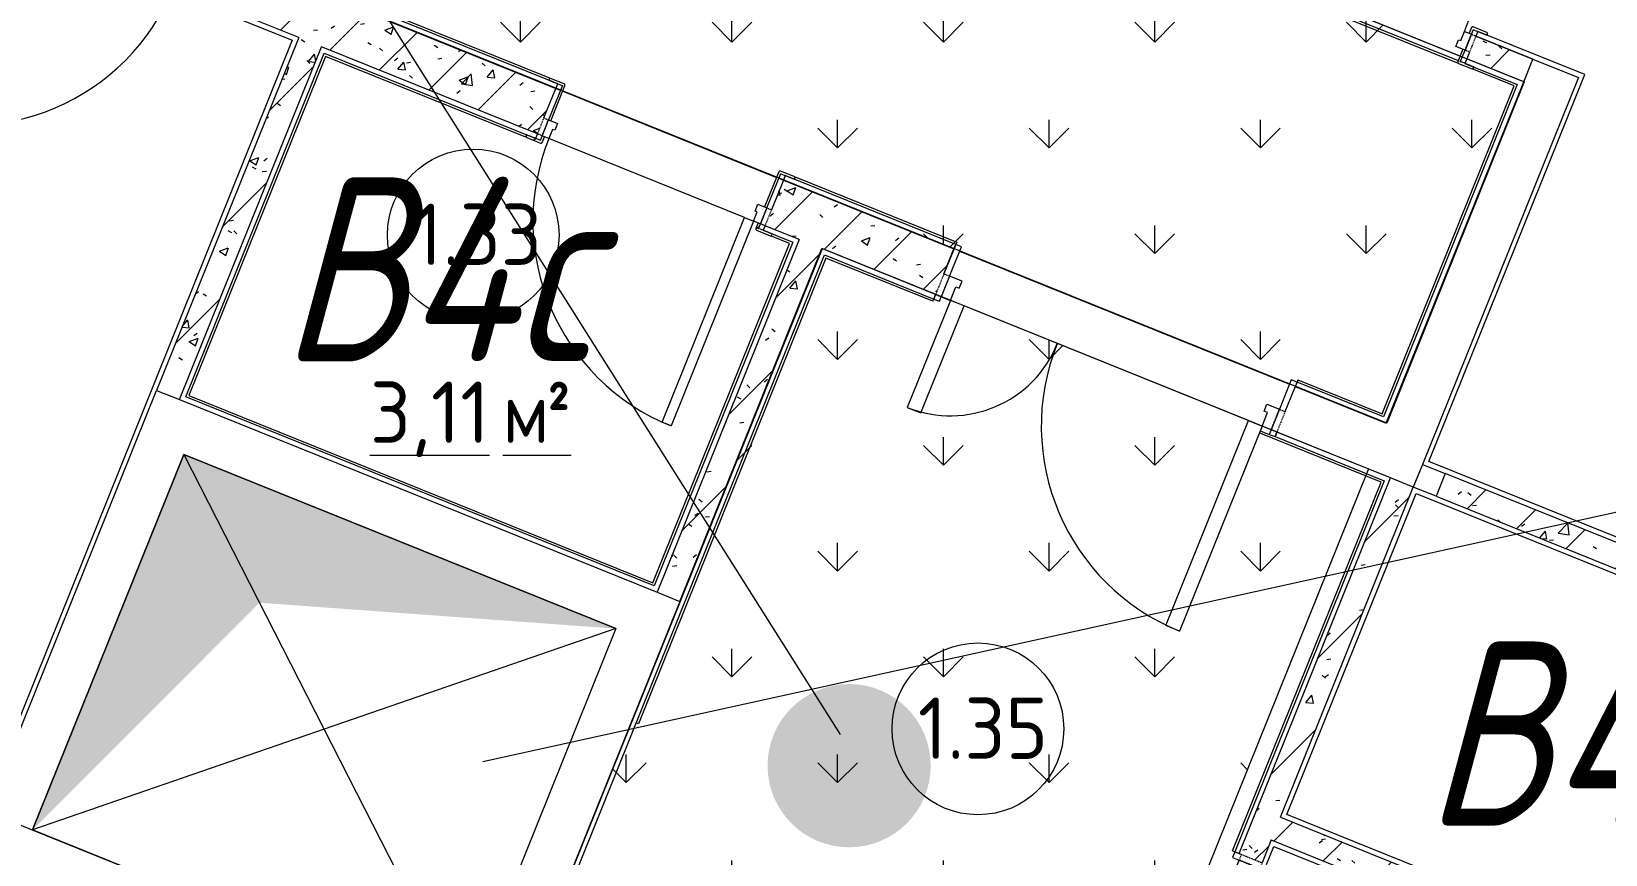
# Model space of a CAD drawing. Header units: millimetres. Extents: x -584918 to 2941280, y 3000189 to 4229862.
# Drawn here: x -417427 to -411009, y 3683450 to 3686804 of the extents above; entities that cross this region are included whole.
import ezdxf

# ---------------------------------------------------------------- set-up
doc = ezdxf.new("R2010")
doc.units = ezdxf.units.MM
doc.linetypes.add('ASVP_Невидимые', pattern=[5, 3, -2])
for name, color, linetype, lineweight in [('Аннотация', 7, 'Continuous', 0), ('Двери', 7, 'Continuous', 0), ('Линии', 7, 'Continuous', 0), ('Марки помещений', 7, 'Continuous', 0), ('Обобщенные модели', 7, 'Continuous', 0), ('Перекрытие', 7, 'Continuous', 0), ('Стены внутренние', 7, 'Continuous', 0), ('Стены несущие', 7, 'Continuous', 0), ('Стены отделка', 7, 'Continuous', 0), ('Узлы', 7, 'Continuous', 0), ('экспертиза ДУ', 1, 'Continuous', 0), ('экспертиза ДУ категории', 1, 'Continuous', 0), ('экспертиза условные обозначения', 1, 'Continuous', 0)]:
    doc.layers.add(name, color=color, linetype=linetype, lineweight=lineweight)
doc.styles.add('GOST Common_2', font='', dxfattribs={"height": 500})
doc.styles.add('GOST Common_3', font='', dxfattribs={"width": 0.9, "height": 500})
doc.styles.add('mytext', font='isocpeur.ttf', dxfattribs={"width": 0.8, "oblique": 14.999978})
doc.styles.get('GOST Common_2').set_extended_font_data('GOST Common')
doc.styles.get('GOST Common_3').set_extended_font_data('GOST Common')
pattern_1 = [(45, (-437515.92, 3663725.22), (-141.4214, 141.4214), [])]
pattern_2 = [(50, (-437515.92, 3663725.22), (364.368, -31.8783), [38.1, -419.1]), (355, (-437515.92, 3663725.2), (-70.486, 382.1133), [30.48, -335.28]), (100.451, (-437485.56, 3663722.56), (293.885, 350.2334), [32.38, -356.18]), (46.184, (-437515.92, 3663826.8), (542.1585, -84.086), [57.15, -628.65]), (96.636, (-437470.74, 3663819.8), (474.805, 494.8554), [48.57, -534.27]), (351.184, (-437515.9, 3663826.8), (474.81, 494.85), [45.72, -502.92]), (21, (-437465.12, 3663801.42), (303.2285, -204.5305), [38.1, -419.1]), (326, (-437465.12, 3663801.4), (123.604, 368.376), [30.48, -335.28]), (71.451, (-437439.86, 3663784.37), (426.834, 163.8427), [32.38, -356.18]), (37.5, (-437515.92, 3663725.22), (6.17665, 169.11015), [16.764, -314.452, 16.764, -323.596, -336.55]), (37.5, (-437515.92, 3663725.22), (6.17665, 169.11015), [-671.576, 16.764, -319.786]), (7.5, (-437515.92, 3663725.22), (133.6389, 200.3615), [16.764, -177.292, 16.764, -306.832, -128.27]), (7.5, (-437515.92, 3663725.22), (133.6389, 200.3615), [-517.652, 16.764, -111.506]), (327.5, (-437629.21, 3663725.22), (271.1818, -11.45836), [16.764, -110.236, 16.764, -379.476, -525.78]), (327.5, (-437629.21, 3663725.22), (271.1818, -11.45836), [-523.24, 16.764, -509.016]), (317.5, (-437680, 3663725.22), (296.2585, 50.8528), [16.764, -148.336, 16.764, -246.38, -373.38]), (317.5, (-437680, 3663725.22), (296.2585, 50.8528), [-428.244, 16.764, -356.616])]
pattern_3 = [(90, (-497764.9, 3475975.67), (-431.0523, 431.0523), [114.3, -747.8046]), (45, (-497764.9, 3475975.7), (-431.0523, 431.0523), [114.3, -495.3]), (135, (-497764.9, 3475975.7), (-431.0523, -431.0523), [114.3, -495.3])]

# ---------------------------------------------------------------- blocks, each defined once
blk = doc.blocks.new('ASVP_ДверьПротивопожарнаяСтальная_2 полотна - EI30 1370х2000h_полотна_ О Пр _1250 в свету_-7521761-АР Этаж 01')
at = {"layer": 'Двери', "lineweight": 18}
for p, q in [((-685, 950), (-625, 950)), ((-685, 50), (-685, 950)), ((-625, 950), (-625, 50)), ((685, 520), (625, 520)), ((625, 520), (625, 50)), ((685, 50), (685, 520)), ((-725, 50), (-685, 50)), ((-725, -40), (-725, 50)), ((-625, 50), (-685, 50)), ((-685, 50), (-685, -10)), ((625, 50), (685, 50)), ((725, 50), (685, 50)), ((685, 50), (685, -10)), ((725, -40), (725, 50)), ((-670, -40), (-725, -40)), ((-685, -10), (-670, -10)), ((-670, -10), (-670, -40)), ((685, -10), (670, -10)), ((670, -10), (670, -40)), ((670, -40), (725, -40))]:
    blk.add_line(p, q, dxfattribs=at)
at = {"layer": 'Двери', "linetype": 'ASVP_Невидимые', "lineweight": 18}
for p, q in [((-750, 50), (-725, 50)), ((-750, -40), (-750, 50)), ((-725, 50), (-725, -40)), ((750, 50), (725, 50)), ((725, 50), (725, -40)), ((750, -40), (750, 50)), ((-725, -40), (-750, -40)), ((725, -40), (750, -40))]:
    blk.add_line(p, q, dxfattribs=at)
at = {"layer": 'Двери'}
for centre, radius, start, end in [((-685, 50), 900, 360, 90), ((685, 50), 470, 90, 180)]:
    blk.add_arc(centre, radius, start, end, dxfattribs=at)
blk = doc.blocks.new('ASVP_ДверьДеревянная_1 полотно - Входная_внутр_ 900х2000h_полотно_ Г Пр _850 в свету_-7724403-АР Этаж 01')
at = {"layer": 'Двери', "lineweight": 18}
for p, q in [((-450, 1000), (-410, 1000)), ((-450, 100), (-450, 1000)), ((-410, 1000), (-410, 100)), ((-480, 100), (-450, 100)), ((-480, 30), (-480, 100)), ((-410, 100), (-450, 100)), ((-450, 100), (-450, 60)), ((450, 100), (480, 100)), ((450, 60), (450, 100)), ((480, 100), (480, 30)), ((-440, 30), (-480, 30)), ((-450, 60), (-440, 60)), ((-440, 60), (-440, 30)), ((440, 60), (450, 60)), ((440, 30), (440, 60)), ((480, 30), (440, 30))]:
    blk.add_line(p, q, dxfattribs=at)
at = {"layer": 'Двери', "linetype": 'ASVP_Невидимые', "lineweight": 18}
for p, q in [((-500, 100), (-480, 100)), ((-500, 30), (-500, 100)), ((-480, 100), (-480, 30)), ((480, 100), (500, 100)), ((480, 30), (480, 100)), ((500, 100), (500, 30)), ((-480, 30), (-500, 30)), ((500, 30), (480, 30))]:
    blk.add_line(p, q, dxfattribs=at)
at = {"layer": 'Двери'}
blk.add_arc((-450, 100), 900, 0, 90, dxfattribs=at)
blk = doc.blocks.new('ASVP_НАЛИЧНИК МДФ_Двери - Наличник дверной МДФ-V42-АР Этаж 01')
at = {"layer": 'Обобщенные модели'}
h = blk.add_hatch(dxfattribs=at)
h.set_pattern_fill('FP_19', color=256, style=0, pattern_type=2)
h.set_pattern_definition([(58.819, (12577.38, 29069.885), (-847.5705, -1239.66265), [208.25, -1874.25]), (48.514, (12298.89, 29092.37), (230.6314, 541.9913), [465.661, -465.661]), (40.384, (12221.05, 29285.53), (616.941, 697.6711), [263.418, -1053.671])])
h.paths.add_polyline_path([(-480, 150), (-481, 0), (-540, 0), (-540, -5), (-537.5, -9), (-535, -10), (-475, -10), (-471.5, -8.5), (-470, -5), (-471, 150), (-471.8, 150)])
h.paths.add_polyline_path([(470, 150), (470, -5), (471.5, -8.5), (475, -10), (535, -10), (539, -7.5), (540, -5), (540, 0), (480, -1), (480, 150)])
for p, q in [((-480, 150), (-480, -1)), ((-470, -5), (-470, 150)), ((470, 150), (470, -5)), ((480, -1), (480, 150)), ((-481, 0), (-540, 0)), ((-540, 0), (-540, -5)), ((-481, -1), (-481, 0)), ((540, 0), (481, 0)), ((481, 0), (481, -1)), ((540, -5), (540, 0)), ((-535, -10), (-475, -10)), ((-480, -1), (-481, -1)), ((475, -10), (535, -10)), ((481, -1), (480, -1))]:
    blk.add_line(p, q, dxfattribs=at)
for centre, start, end in [((-535, -5), 180, 270), ((-475, -5), 270, 360), ((475, -5), 180, 270), ((535, -5), 270, 360)]:
    blk.add_arc(centre, 5, start, end, dxfattribs=at)
blk = doc.blocks.new('ASVP_НАЛИЧНИК МДФ_Двери - Наличник дверной МДФ-V43-АР Этаж 01')
at = {"layer": 'Обобщенные модели'}
h = blk.add_hatch(dxfattribs=at)
h.set_pattern_fill('FP_20', color=256, style=0, pattern_type=2)
h.set_pattern_definition([(238.819, (-12577.38, -28829.885), (847.5705, 1239.66265), [208.25, -1874.25]), (228.514, (-12298.89, -28852.37), (-230.6308, -541.9905), [465.661, -465.661]), (220.384, (-12221.05, -29045.53), (-616.941, -697.6711), [263.418, -1053.671])])
h.paths.add_polyline_path([(535, -10), (539, -7.5), (540, -5), (540, 0), (480, -1), (480, 20), (470, 20), (470, -5), (471.5, -8.5), (475, -10), (512.1, -10)])
h.paths.add_polyline_path([(-475, -10), (-471.5, -8.5), (-470, -4.8), (-470, 20), (-480, 20), (-481, 0), (-540, 0), (-540, -5), (-537.5, -9), (-535, -10), (-487.9, -10)])
for p, q in [((-480, 20), (-480, -1)), ((-470, -5), (-470, 20)), ((470, 20), (470, -5)), ((480, -1), (480, 20)), ((-481, 0), (-540, 0)), ((-540, 0), (-540, -5)), ((-535, -10), (-475, -10)), ((-481, -1), (-481, 0)), ((-480, -1), (-481, -1)), ((475, -10), (535, -10)), ((481, -1), (480, -1)), ((540, 0), (481, 0)), ((481, 0), (481, -1)), ((540, -5), (540, 0))]:
    blk.add_line(p, q, dxfattribs=at)
for centre, start, end in [((-535, -5), 180, 270), ((-475, -5), 270, 360), ((475, -5), 180, 270), ((535, -5), 270, 360)]:
    blk.add_arc(centre, 5, start, end, dxfattribs=at)
blk = doc.blocks.new('ASVP_ДверьДеревянная_1 полотно - Входная_внутр_ 900х2000h_полотно_ Г Л _850 в свету_-7724394-АР Этаж 01')
at = {"layer": 'Двери', "lineweight": 18}
for p, q in [((450, 1000), (410, 1000)), ((410, 1000), (410, 100)), ((450, 100), (450, 1000)), ((-450, 100), (-480, 100)), ((-480, 100), (-480, 30)), ((-450, 60), (-450, 100)), ((410, 100), (450, 100)), ((480, 100), (450, 100)), ((450, 100), (450, 60)), ((480, 30), (480, 100)), ((-480, 30), (-440, 30)), ((-440, 60), (-450, 60)), ((-440, 30), (-440, 60)), ((450, 60), (440, 60)), ((440, 60), (440, 30)), ((440, 30), (480, 30))]:
    blk.add_line(p, q, dxfattribs=at)
at = {"layer": 'Двери', "linetype": 'ASVP_Невидимые', "lineweight": 18}
for p, q in [((-480, 100), (-500, 100)), ((-500, 100), (-500, 30)), ((-480, 30), (-480, 100)), ((500, 100), (480, 100)), ((480, 100), (480, 30)), ((500, 30), (500, 100)), ((-500, 30), (-480, 30)), ((480, 30), (500, 30))]:
    blk.add_line(p, q, dxfattribs=at)
at = {"layer": 'Двери'}
blk.add_arc((450, 100), 900, 90, 180, dxfattribs=at)
blk = doc.blocks.new('ASVP_ДверьДеревянная_1 полотно - Входная_внутр_ 900х2000h_полотно_ Г Пр _850 в свету_-7521734-АР Этаж 01')
at = {"layer": 'Двери', "lineweight": 18}
for p, q in [((-450, 950), (-410, 950)), ((-450, 50), (-450, 950)), ((-410, 950), (-410, 50)), ((-480, 50), (-450, 50)), ((-480, -20), (-480, 50)), ((-410, 50), (-450, 50)), ((-450, 50), (-450, 10)), ((-450, 10), (-440, 10)), ((-440, 10), (-440, -20)), ((440, 10), (450, 10)), ((440, -20), (440, 10)), ((450, 50), (480, 50)), ((450, 10), (450, 50)), ((480, 50), (480, -20)), ((-440, -20), (-480, -20)), ((480, -20), (440, -20))]:
    blk.add_line(p, q, dxfattribs=at)
at = {"layer": 'Двери', "linetype": 'ASVP_Невидимые', "lineweight": 18}
for p, q in [((-500, 50), (-480, 50)), ((-500, -20), (-500, 50)), ((-480, 50), (-480, -20)), ((480, 50), (500, 50)), ((480, -20), (480, 50)), ((500, 50), (500, -20)), ((-480, -20), (-500, -20)), ((500, -20), (480, -20))]:
    blk.add_line(p, q, dxfattribs=at)
at = {"layer": 'Двери'}
blk.add_arc((-450, 50), 900, 0, 90, dxfattribs=at)
blk = doc.blocks.new('ASVP_НАЛИЧНИК МДФ_Двери - Наличник дверной МДФ-V52-АР Этаж 01')
at = {"layer": 'Обобщенные модели'}
for p, q in [((-481, 0), (-540, 0)), ((-540, 0), (-540, -5)), ((-481, -1), (-481, 0)), ((-480, 50), (-480, -1)), ((-470, -5), (-470, 50)), ((470, 50), (470, -5)), ((480, -1), (480, 50)), ((540, 0), (481, 0)), ((481, 0), (481, -1)), ((540, -5), (540, 0)), ((-535, -10), (-475, -10)), ((-480, -1), (-481, -1)), ((475, -10), (535, -10)), ((481, -1), (480, -1))]:
    blk.add_line(p, q, dxfattribs=at)
for centre, start, end in [((-535, -5), 180, 270), ((-475, -5), 270, 360), ((475, -5), 180, 270), ((535, -5), 270, 360)]:
    blk.add_arc(centre, 5, start, end, dxfattribs=at)
blk = doc.blocks.new('ASVP_НАЛИЧНИК МДФ_Двери - Наличник дверной МДФ-V53-АР Этаж 01')
at = {"layer": 'Обобщенные модели'}
h = blk.add_hatch(dxfattribs=at)
h.set_pattern_fill('FP_25', color=256, style=0, pattern_type=2)
h.set_pattern_definition([(58.819, (14977.38, 30669.885), (-847.5705, -1239.66265), [208.25, -1874.25]), (48.514, (14698.89, 30692.37), (230.6314, 541.9913), [465.661, -465.661]), (40.384, (14621.05, 30885.53), (616.941, 697.6711), [263.418, -1053.671])])
h.paths.add_polyline_path([(-540, 0), (-540, -5), (-538.5, -8.5), (-535, -10), (-475, -10), (-471.5, -8.5), (-470, -4.8), (-470, 20), (-480, 20), (-481, 0), (-539, 0)])
h.paths.add_polyline_path([(481, 0), (480, -10), (535, -10), (538.5, -8.5), (540, -5), (540, 0), (487, 0)])
for p, q in [((-481, 0), (-540, 0)), ((-540, 0), (-540, -5)), ((-481, -1), (-481, 0)), ((-480, 20), (-480, -1)), ((-470, -5), (-470, 20)), ((470, 20), (470, -5)), ((480, -1), (480, 20)), ((540, 0), (481, 0)), ((481, 0), (481, -1)), ((540, -5), (540, 0)), ((-535, -10), (-475, -10)), ((-480, -1), (-481, -1)), ((475, -10), (535, -10)), ((481, -1), (480, -1))]:
    blk.add_line(p, q, dxfattribs=at)
for centre, start, end in [((-535, -5), 180, 270), ((-475, -5), 270, 360), ((475, -5), 180, 270), ((535, -5), 270, 360)]:
    blk.add_arc(centre, 5, start, end, dxfattribs=at)
blk = doc.blocks.new('ASVP_ДверьПротивопожарнаяСтальная_2 полотна - EI30 1370х2000h_полотна_ О Пр _1250 в свету_-7724402-АР Этаж 01')
at = {"layer": 'Двери', "lineweight": 18}
for p, q in [((-685, 1000), (-625, 1000)), ((-685, 100), (-685, 1000)), ((-625, 1000), (-625, 100)), ((685, 570), (625, 570)), ((625, 570), (625, 100)), ((685, 100), (685, 570)), ((-725, 100), (-685, 100)), ((-725, 10), (-725, 100)), ((-625, 100), (-685, 100)), ((-685, 100), (-685, 40)), ((625, 100), (685, 100)), ((725, 100), (685, 100)), ((685, 100), (685, 40)), ((725, 10), (725, 100)), ((-670, 10), (-725, 10)), ((-685, 40), (-670, 40)), ((-670, 40), (-670, 10)), ((685, 40), (670, 40)), ((670, 40), (670, 10)), ((670, 10), (725, 10))]:
    blk.add_line(p, q, dxfattribs=at)
at = {"layer": 'Двери', "linetype": 'ASVP_Невидимые', "lineweight": 18}
for p, q in [((-750, 100), (-725, 100)), ((-750, 10), (-750, 100)), ((-725, 100), (-725, 10)), ((750, 100), (725, 100)), ((725, 100), (725, 10)), ((750, 10), (750, 100)), ((-725, 10), (-750, 10)), ((725, 10), (750, 10))]:
    blk.add_line(p, q, dxfattribs=at)
at = {"layer": 'Двери'}
for centre, radius, start, end in [((-685, 100), 900, 360, 90), ((685, 100), 470, 90, 180)]:
    blk.add_arc(centre, radius, start, end, dxfattribs=at)
blk = doc.blocks.new('ASVP_ОТКОС_Оштукатуривание дверного откоса - Оштукатуривание дверного откоса-V89-АР Этаж 01')
at = {"layer": 'Обобщенные модели'}
for p, q in [((-750, 130), (-750, 0)), ((-725, 0), (-725, 130)), ((725, 130), (725, 0)), ((750, 0), (750, 130)), ((-750, 0), (-725, 0)), ((725, 0), (750, 0))]:
    blk.add_line(p, q, dxfattribs=at)
blk = doc.blocks.new('ASVP_ОТКОС_Оштукатуривание дверного откоса - Оштукатуривание дверного откоса-V24-АР Этаж 01')
at = {"layer": 'Обобщенные модели'}
for p, q in [((-750, 20), (-750, 0)), ((-750, 0), (-725, 0)), ((-725, 0), (-725, 20)), ((725, 20), (725, 0)), ((725, 0), (750, 0)), ((750, 0), (750, 20))]:
    blk.add_line(p, q, dxfattribs=at)
blk = doc.blocks.new('ASVP_ОТКОС_Оштукатуривание дверного откоса - Оштукатуривание дверного откоса-7521762-АР Этаж 01')
at = {"layer": 'Обобщенные модели'}
for p, q in [((-750, 30), (-750, 0)), ((-725, 0), (-725, 30)), ((725, 30), (725, 0)), ((750, 0), (750, 30)), ((-750, 0), (-725, 0)), ((725, 0), (750, 0))]:
    blk.add_line(p, q, dxfattribs=at)
blk = doc.blocks.new('ASVP_Марка_Помещение_ДваЗначения - Номер Площадь-685795-АР Этаж 01')
at = {"layer": 'Марки помещений'}
blk.add_circle((0, 0), 3.5, dxfattribs=at)

msp = doc.modelspace()

# ---------------------------------------------------------------- hatches: boundary and pattern name
at = {"layer": 'Стены внутренние'}
h = msp.add_hatch(dxfattribs=at)
h.set_pattern_fill('FP_1', color=256, style=0, pattern_type=2)
h.set_pattern_definition(pattern_1)
h.paths.add_polyline_path([(-411343.062, 3686598.793), (-411305.685, 3686691.544), (-411537.565, 3686784.989), (-411574.942, 3686692.237), (-411361.613, 3686606.268)])
h.paths.add_polyline_path([(-412502.461, 3687066.013), (-412465.083, 3687158.765), (-412882.467, 3687326.964), (-412919.845, 3687234.212), (-412509.937, 3687069.025)])
h.paths.add_polyline_path([(-413847.363, 3687607.989), (-413809.986, 3687700.74), (-415572.272, 3688410.915), (-415609.649, 3688318.163), (-414187.589, 3687745.094)])
h.paths.add_polyline_path([(-416537.168, 3688691.94), (-416499.791, 3688784.692), (-417241.806, 3689083.713), (-417279.183, 3688990.961), (-416544.644, 3688694.952)])
h = msp.add_hatch(dxfattribs=at)
h.set_pattern_fill('FP_2', color=256, style=0, pattern_type=2)
h.set_pattern_definition(pattern_2)
h.paths.add_polyline_path([(-411343.062, 3686598.793), (-411305.685, 3686691.544), (-411537.565, 3686784.989), (-411574.942, 3686692.237), (-411361.613, 3686606.268)])
h.paths.add_polyline_path([(-412502.461, 3687066.013), (-412465.083, 3687158.765), (-412882.467, 3687326.964), (-412919.845, 3687234.212), (-412509.937, 3687069.025)])
h.paths.add_polyline_path([(-413847.363, 3687607.989), (-413809.986, 3687700.74), (-415572.272, 3688410.915), (-415609.649, 3688318.163), (-414187.589, 3687745.094)])
h.paths.add_polyline_path([(-416537.168, 3688691.94), (-416499.791, 3688784.692), (-417241.806, 3689083.713), (-417279.183, 3688990.961), (-416544.644, 3688694.952)])
h = msp.add_hatch(dxfattribs=at)
h.set_pattern_fill('FP_1', color=256, style=0, pattern_type=2)
h.set_pattern_definition(pattern_1)
h.paths.add_polyline_path([(-413740.768, 3685732.185), (-413666.013, 3685917.689), (-414361.652, 3686198.021), (-414436.407, 3686012.518), (-413947.914, 3685815.662)])
h.paths.add_polyline_path([(-415363.926, 3686386.294), (-415289.171, 3686571.798), (-416726.825, 3687151.151), (-416801.58, 3686965.647), (-415521.179, 3686449.664)])
h = msp.add_hatch(dxfattribs=at)
h.set_pattern_fill('FP_2', color=256, style=0, pattern_type=2)
h.set_pattern_definition(pattern_2)
h.paths.add_polyline_path([(-413740.768, 3685732.185), (-413666.013, 3685917.689), (-414361.652, 3686198.021), (-414436.407, 3686012.518), (-413947.914, 3685815.662)])
h.paths.add_polyline_path([(-415363.926, 3686386.294), (-415289.171, 3686571.798), (-416726.825, 3687151.151), (-416801.58, 3686965.647), (-415521.179, 3686449.664)])
h = msp.add_hatch(dxfattribs=at)
h.set_pattern_fill('FP_1', color=256, style=0, pattern_type=2)
h.set_pattern_definition(pattern_1)
h.paths.add_polyline_path([(-416824.422, 3685303.727), (-416245.069, 3686741.381), (-416337.821, 3686778.759), (-416917.174, 3685341.105), (-416909.699, 3685338.092)])
h = msp.add_hatch(dxfattribs=at)
h.set_pattern_fill('FP_2', color=256, style=0, pattern_type=2)
h.set_pattern_definition(pattern_2)
h.paths.add_polyline_path([(-416824.422, 3685303.727), (-416245.069, 3686741.381), (-416337.821, 3686778.759), (-416917.174, 3685341.105), (-416909.699, 3685338.092)])
h = msp.add_hatch(dxfattribs=at)
h.set_pattern_fill('FP_1', color=256, style=0, pattern_type=2)
h.set_pattern_definition(pattern_1)
h.paths.add_polyline_path([(-414783.881, 3684481.419), (-414204.527, 3685919.074), (-414297.279, 3685956.451), (-414876.633, 3684518.797), (-414856.137, 3684510.537)])
h = msp.add_hatch(dxfattribs=at)
h.set_pattern_fill('FP_2', color=256, style=0, pattern_type=2)
h.set_pattern_definition(pattern_2)
h.paths.add_polyline_path([(-414783.881, 3684481.419), (-414204.527, 3685919.074), (-414297.279, 3685956.451), (-414876.633, 3684518.797), (-414856.137, 3684510.537)])
h = msp.add_hatch(dxfattribs=at)
h.set_pattern_fill('FP_1', color=256, style=0, pattern_type=2)
h.set_pattern_definition(pattern_1)
h.paths.add_polyline_path([(-413512.349, 3680680.668), (-412970.374, 3682025.571), (-413063.125, 3682062.948), (-413605.101, 3680718.046), (-413539.831, 3680691.743)])
h.paths.add_polyline_path([(-412409.709, 3683416.849), (-411792.978, 3684947.255), (-411885.73, 3684984.633), (-412502.461, 3683454.227), (-412419.054, 3683420.615)])
h = msp.add_hatch(dxfattribs=at)
h.set_pattern_fill('FP_2', color=256, style=0, pattern_type=2)
h.set_pattern_definition(pattern_2)
h.paths.add_polyline_path([(-413512.349, 3680680.668), (-412970.374, 3682025.571), (-413063.125, 3682062.948), (-413605.101, 3680718.046), (-413539.831, 3680691.743)])
h.paths.add_polyline_path([(-412409.709, 3683416.849), (-411792.978, 3684947.255), (-411885.73, 3684984.633), (-412502.461, 3683454.227), (-412419.054, 3683420.615)])
h = msp.add_hatch(dxfattribs=at)
h.set_pattern_fill('FP_1', color=256, style=0, pattern_type=2)
h.set_pattern_definition(pattern_1)
h.paths.add_polyline_path([(-408231.306, 3683511.954), (-408193.928, 3683604.706), (-411662.849, 3685002.629), (-411700.226, 3684909.878), (-408295.441, 3683537.8)])
h = msp.add_hatch(dxfattribs=at)
h.set_pattern_fill('FP_2', color=256, style=0, pattern_type=2)
h.set_pattern_definition(pattern_2)
h.paths.add_polyline_path([(-408231.306, 3683511.954), (-408193.928, 3683604.706), (-411662.849, 3685002.629), (-411700.226, 3684909.878), (-408295.441, 3683537.8)])
h = msp.add_hatch(dxfattribs=at)
h.set_pattern_fill('FP_1', color=256, style=0, pattern_type=2)
h.set_pattern_definition(pattern_1)
h.paths.add_polyline_path([(-408810.659, 3682074.3), (-408773.281, 3682167.052), (-409482.833, 3682452.991), (-409520.211, 3682360.239), (-408829.209, 3682081.776)])
h.paths.add_polyline_path([(-410447.73, 3682734.015), (-410410.352, 3682826.767), (-412334.954, 3683602.353), (-412372.332, 3683509.601), (-410454.851, 3682736.885)])
h = msp.add_hatch(dxfattribs=at)
h.set_pattern_fill('FP_2', color=256, style=0, pattern_type=2)
h.set_pattern_definition(pattern_2)
h.paths.add_polyline_path([(-408810.659, 3682074.3), (-408773.281, 3682167.052), (-409482.833, 3682452.991), (-409520.211, 3682360.239), (-408829.209, 3682081.776)])
h.paths.add_polyline_path([(-410447.73, 3682734.015), (-410410.352, 3682826.767), (-412334.954, 3683602.353), (-412372.332, 3683509.601), (-410454.851, 3682736.885)])
at = {"layer": 'Узлы'}
h = msp.add_hatch(color=256, dxfattribs=at)
h.paths.add_polyline_path([(-418285.026, 3673474.55), (-418175.026, 3673665.076), (-417785.026, 3673774.55), (-418285.026, 3673774.55), (-418285.026, 3673665.076)])
h.paths.add_polyline_path([(-418285.026, 3673974.55), (-418078.059, 3675943.703), (-417785.026, 3676041.437), (-418285.026, 3676242.929), (-418285.026, 3674884.92)])
h.paths.add_polyline_path([(-424585.026, 3677774.55), (-424225.564, 3678328.073), (-423235.026, 3678237.705), (-424567.196, 3678774.55), (-424585.026, 3678774.55), (-424585.026, 3677776.106)])
h.paths.add_polyline_path([(-428635.026, 3678474.55), (-428485.896, 3678687.53), (-426910.201, 3678774.55), (-428635.026, 3678774.55), (-428635.026, 3678498.903)])
h.paths.add_polyline_path([(-427335.026, 3678874.55), (-427168.696, 3679657.068), (-426910.201, 3679718.746), (-427335.026, 3679889.944), (-427335.026, 3679074.55)])
h.paths.add_polyline_path([(-428635.026, 3678874.55), (-428497.367, 3679071.147), (-427535.026, 3679174.55), (-428635.026, 3679174.55), (-428635.026, 3679071.147)])
h.paths.add_polyline_path([(-419588.29, 3679247.859), (-418239.214, 3682357.869), (-418094.569, 3682419.42), (-418280.073, 3682494.175), (-419573.227, 3679285.237)])
h.paths.add_polyline_path([(-428635.026, 3679374.55), (-428335.026, 3679938.768), (-427535.026, 3679970.541), (-428635.026, 3680413.825), (-428635.026, 3679938.768)])
h.paths.add_polyline_path([(-417423.156, 3683550.439), (-416497.322, 3684476.273), (-415044.14, 3684370.671), (-416806.426, 3685080.846), (-417422.933, 3683550.993)])
h.paths.add_polyline_path([(-428729.889, 3684387.283), (-428072.883, 3685259.159), (-427409.212, 3685256.659), (-428243.979, 3685593.058), (-428636.445, 3684619.163)])
h.paths.add_polyline_path([(-436523.816, 3686449.974), (-438100.598, 3687085.394), (-438231.42, 3686760.762), (-438006.253, 3686890.762), (-436584.02, 3686467.875)])
h.paths.add_polyline_path([(-429115.294, 3691216.314), (-428813.996, 3691717.757), (-428673.822, 3691749.983), (-428868.601, 3691828.476), (-429100.231, 3691253.692)])
h.paths.add_polyline_path([(-442914.698, 3692529.376), (-441873.323, 3693372.665), (-439774.977, 3693096.962), (-442279.278, 3694106.158), (-442909.452, 3692542.394)])
h.paths.add_polyline_path([(-443563.961, 3692791.019), (-442831.205, 3694112.947), (-442464.782, 3694180.913), (-442928.542, 3694367.802), (-443533.836, 3692865.775)])
h.paths.add_polyline_path([(-431752.631, 3693206.326), (-431344.04, 3694008.232), (-431193.351, 3694059.09), (-431378.855, 3694133.845), (-431696.565, 3693345.454)])
h.paths.add_polyline_path([(-427823.827, 3697337.246), (-429771.617, 3698122.177), (-430070.638, 3697380.161), (-429553.834, 3697755.642), (-428067.474, 3697396.171)])
at = {"layer": 'экспертиза ДУ', "lineweight": 0}
h = msp.add_hatch(color=5, dxfattribs=at)
edge = h.paths.add_edge_path()
edge.add_arc((-414093.476, 3683812.362), 332.544, 0, 360)
at = {"layer": 'экспертиза условные обозначения'}
h = msp.add_hatch(dxfattribs=at)
h.set_pattern_fill('GRASS', color=3, scale=24)
h.set_pattern_definition(pattern_3)
h.paths.add_polyline_path([(-422192.934, 3690971.975), (-411340.963, 3686598.793), (-411901.627, 3685207.514), (-421362.32, 3689020.032), (-424502.041, 3681228.874), (-425893.319, 3681789.538)])
h = msp.add_hatch(dxfattribs=at)
h.set_pattern_fill('GRASS', color=3, scale=24)
h.set_pattern_definition([(90, (-478209.37, 3564622.25), (-431.0523, 431.0523), [114.3, -747.8046]), (45, (-478209.37, 3564622.25), (-431.0523, 431.0523), [114.3, -495.3]), (135, (-478209.37, 3564622.25), (-431.0523, -431.0523), [114.3, -495.3])])
edge = h.paths.add_edge_path()
edge.add_line((-438292.262, 3686569.652), (-430259.503, 3683333.416))
edge.add_line((-430259.503, 3683333.416), (-428543.593, 3682641.93))
edge.add_line((-428543.593, 3682641.93), (-415272.751, 3677293.979))
edge.add_line((-415272.751, 3677293.979), (-415982.926, 3675531.693))
edge.add_line((-415982.926, 3675531.693), (-415982.926, 3673474.55))
edge.add_line((-415982.926, 3673474.55), (-417482.926, 3673474.55))
edge.add_line((-417482.926, 3673474.55), (-417482.926, 3676136.17))
edge.add_line((-417482.926, 3676136.17), (-421682.926, 3677828.708))
edge.add_line((-421682.926, 3677828.708), (-421682.926, 3677774.55))
edge.add_line((-421682.926, 3677774.55), (-423032.926, 3677774.55))
edge.add_line((-423032.926, 3677774.55), (-423032.926, 3678372.737))
edge.add_line((-423032.926, 3678372.737), (-424526.313, 3678974.55))
edge.add_line((-424526.313, 3678974.55), (-426708.102, 3678974.55))
edge.add_line((-426708.102, 3678974.55), (-426708.102, 3679852.235))
edge.add_line((-426708.102, 3679852.235), (-428273.224, 3680482.499))
edge.add_line((-428273.224, 3680482.499), (-430623.41, 3681425.916))
edge.add_arc((-430932.926, 3680370.36), 1100, 73.6575304, 174.5648861)
edge.add_line((-432027.98, 3680474.55), (-434782.926, 3680474.55))
edge.add_line((-434782.926, 3680474.55), (-434782.926, 3683107.812))
edge.add_line((-434782.926, 3683107.812), (-439002.437, 3684807.366))
edge.add_line((-439002.437, 3684807.366), (-438292.262, 3686569.652))
h = msp.add_hatch(dxfattribs=at)
h.set_pattern_fill('GRASS', color=4, scale=24)
h.set_pattern_definition(pattern_3)
h.paths.add_polyline_path([(-414202.428, 3685919.074), (-411976.382, 3685022.01), (-413247.222, 3681868.446), (-415473.267, 3682765.509)])

# ---------------------------------------------------------------- linework, layer by layer
at = {"layer": 'Аннотация'}
msp.add_line((-415587.444, 3683829.616), (-406079.548, 3685921.594), dxfattribs=at)
at = {"layer": 'Линии'}
for p, q in [((-417423.156, 3683550.439), (-416806.426, 3685080.846)), ((-416806.426, 3685080.846), (-417423.156, 3683550.439)), ((-416806.426, 3685080.846), (-415044.14, 3684370.671)), ((-416806.426, 3685080.846), (-415660.871, 3682840.265)), ((-415044.14, 3684370.671), (-416806.426, 3685080.846)), ((-415044.14, 3684370.671), (-417423.156, 3683550.439)), ((-415044.14, 3684370.671), (-415660.871, 3682840.265)), ((-415660.871, 3682840.265), (-417423.156, 3683550.439))]:
    msp.add_line(p, q, dxfattribs=at)
at = {"layer": 'Перекрытие'}
for p, q in [((-411602.768, 3686703.45), (-412474.635, 3687054.8)), ((-411574.942, 3686692.237), (-411593.493, 3686699.712)), ((-415289.171, 3686571.798), (-415270.62, 3686564.322)), ((-415261.345, 3686560.584), (-414389.477, 3686209.235)), ((-414519.884, 3686046.157), (-415317.55, 3686367.605)), ((-414380.202, 3686205.497), (-414361.652, 3686198.021)), ((-413642.825, 3685908.345), (-412297.922, 3685366.369)), ((-412465.43, 3685218.243), (-413624.828, 3685685.463)), ((-417423.156, 3683550.439), (-416806.426, 3685080.846)), ((-416806.426, 3685080.846), (-415044.14, 3684370.671)), ((-415044.14, 3684370.671), (-415660.871, 3682840.265))]:
    msp.add_line(p, q, dxfattribs=at)
at = {"layer": 'Стены внутренние'}
for p, q in [((-416678.511, 3687164.025), (-415315.058, 3686614.574)), ((-411609.343, 3686673.756), (-412490.486, 3687028.843)), ((-412482.111, 3687036.249), (-411610.243, 3686684.9)), ((-416228.457, 3686702.342), (-416785.383, 3685320.339)), ((-415412.24, 3686373.419), (-416228.457, 3686702.342)), ((-415315.058, 3686614.574), (-415316.927, 3686609.937)), ((-411382.101, 3686582.18), (-411553.692, 3686651.329)), ((-411920.339, 3685246.553), (-411382.101, 3686582.18)), ((-415412.24, 3686373.419), (-415410.371, 3686378.057)), ((-414313.338, 3686210.896), (-414315.207, 3686206.258)), ((-414313.338, 3686210.896), (-413654.799, 3685945.515)), ((-414410.52, 3685969.741), (-414408.651, 3685974.379)), ((-414336.318, 3685939.839), (-414410.52, 3685969.741)), ((-414893.245, 3684557.836), (-414336.318, 3685939.839)), ((-413654.799, 3685945.515), (-413658.537, 3685936.24)), ((-414187.915, 3685880.035), (-414952.288, 3683983.259)), ((-413751.981, 3685704.36), (-414187.915, 3685880.035)), ((-413751.981, 3685704.36), (-413748.244, 3685713.635)), ((-412263.521, 3685384.85), (-412267.259, 3685375.575)), ((-412263.521, 3685384.85), (-411920.339, 3685246.553)), ((-416785.383, 3685320.339), (-414893.245, 3684557.836)), ((-411924.769, 3684968.021), (-412420.992, 3685167.991)), ((-412417.254, 3685177.266), (-412380.153, 3685162.315)), ((-411755.601, 3685040.007), (-411792.978, 3684947.255)), ((-412530.287, 3683465.44), (-411924.769, 3684968.021)), ((-414952.288, 3683983.259), (-414961.563, 3683986.996)), ((-417608.66, 3683625.195), (-415475.367, 3682765.509)), ((-412530.287, 3683465.44), (-412521.011, 3683461.702))]:
    msp.add_line(p, q, dxfattribs=at)
at = {"layer": 'Стены несущие'}
for p, q in [((-416726.825, 3687151.151), (-415289.171, 3686571.798)), ((-416337.821, 3686778.759), (-416801.58, 3686965.647)), ((-416337.821, 3686778.759), (-416917.174, 3685341.105)), ((-416824.422, 3685303.727), (-416245.069, 3686741.381)), ((-415363.926, 3686386.294), (-416245.069, 3686741.381)), ((-411305.685, 3686691.544), (-411537.565, 3686784.989)), ((-411537.565, 3686784.989), (-411305.685, 3686691.544)), ((-411563.729, 3686720.062), (-411574.942, 3686692.237)), ((-411343.062, 3686598.793), (-411574.942, 3686692.237)), ((-411343.062, 3686598.793), (-411305.685, 3686691.544)), ((-415337.762, 3686451.22), (-415289.171, 3686571.798)), ((-414361.652, 3686198.021), (-414410.243, 3686077.444)), ((-414361.652, 3686198.021), (-413666.013, 3685917.689)), ((-414297.279, 3685956.451), (-414436.407, 3686012.518)), ((-414297.279, 3685956.451), (-414876.633, 3684518.797)), ((-414783.881, 3684481.419), (-414204.527, 3685919.074)), ((-413740.768, 3685732.185), (-414204.527, 3685919.074)), ((-413707.128, 3685815.662), (-413666.013, 3685917.689)), ((-416917.174, 3685341.105), (-416824.422, 3685303.727)), ((-412502.461, 3683454.227), (-411885.73, 3684984.633)), ((-412334.954, 3683602.353), (-411792.978, 3684947.255)), ((-411792.978, 3684947.255), (-411885.73, 3684984.633)), ((-411662.849, 3685002.629), (-411700.226, 3684909.878)), ((-408193.928, 3683604.706), (-411662.849, 3685002.629)), ((-411700.226, 3684909.878), (-408231.306, 3683511.954)), ((-414876.633, 3684518.797), (-414783.881, 3684481.419)), ((-412334.954, 3683602.353), (-410410.352, 3682826.767)), ((-412372.332, 3683509.601), (-412409.709, 3683416.849)), ((-412372.332, 3683509.601), (-410447.73, 3682734.015)), ((-412502.461, 3683454.227), (-412493.186, 3683450.489))]:
    msp.add_line(p, q, dxfattribs=at)
at = {"layer": 'Стены отделка'}
for p, q in [((-415281.695, 3686590.348), (-416719.35, 3687169.701)), ((-416809.056, 3686947.097), (-416363.847, 3686767.684)), ((-411530.089, 3686803.539), (-411537.565, 3686784.989)), ((-411094.155, 3686627.864), (-411530.089, 3686803.539)), ((-416363.847, 3686767.684), (-417657.113, 3683558.469)), ((-416798.396, 3685314.802), (-416233.994, 3686715.355)), ((-416233.994, 3686715.355), (-415371.402, 3686367.743)), ((-411574.942, 3686692.237), (-411582.418, 3686673.686)), ((-411582.418, 3686673.686), (-411369.088, 3686587.718)), ((-411305.685, 3686691.544), (-411120.181, 3686616.789)), ((-411120.181, 3686616.789), (-411755.601, 3685040.007)), ((-411729.575, 3685051.082), (-411094.155, 3686627.864)), ((-415289.171, 3686571.798), (-415281.695, 3686590.348)), ((-411369.088, 3686587.718), (-411914.802, 3685233.54)), ((-411903.727, 3685207.514), (-411343.062, 3686598.793)), ((-415371.402, 3686367.743), (-415363.926, 3686386.294)), ((-414354.176, 3686216.572), (-414361.652, 3686198.021)), ((-413658.537, 3685936.24), (-414354.176, 3686216.572)), ((-414436.407, 3686012.518), (-414443.883, 3685993.967)), ((-414443.883, 3685993.967), (-414323.305, 3685945.376)), ((-414323.305, 3685945.376), (-414887.707, 3684544.823)), ((-413666.013, 3685917.689), (-413658.537, 3685936.24)), ((-415486.718, 3682683.832), (-414193.453, 3685893.048)), ((-414193.453, 3685893.048), (-413748.244, 3685713.635)), ((-413748.244, 3685713.635), (-413740.768, 3685732.185)), ((-417646.038, 3683532.443), (-416917.174, 3685341.105)), ((-412267.259, 3685375.575), (-412274.734, 3685357.025)), ((-412274.734, 3685357.025), (-411903.727, 3685207.514)), ((-411914.802, 3685233.54), (-412267.259, 3685375.575)), ((-416824.422, 3685303.727), (-414876.633, 3684518.797)), ((-414887.707, 3684544.823), (-416798.396, 3685314.802)), ((-412349.49, 3685171.521), (-412356.965, 3685152.971)), ((-412356.965, 3685152.971), (-411911.756, 3684973.558)), ((-411885.73, 3684984.633), (-412349.49, 3685171.521)), ((-411755.601, 3685040.007), (-411662.849, 3685002.629)), ((-408891.367, 3683907.327), (-411729.575, 3685051.082)), ((-411911.756, 3684973.558), (-412521.011, 3683461.702)), ((-411700.226, 3684909.878), (-411792.978, 3684947.255)), ((-412308.928, 3683613.428), (-411781.903, 3684921.229)), ((-411781.903, 3684921.229), (-408257.332, 3683500.879)), ((-414783.881, 3684481.419), (-415512.744, 3682672.757)), ((-410402.877, 3682845.317), (-412308.928, 3683613.428)), ((-412391.159, 3683409.374), (-412361.257, 3683483.575)), ((-412361.257, 3683483.575), (-410455.205, 3682715.465)), ((-412521.011, 3683461.702), (-412502.461, 3683454.227))]:
    msp.add_line(p, q, dxfattribs=at)
at = {"layer": 'экспертиза ДУ'}
msp.add_lwpolyline([(-414128.092, 3683938.829), (-466280.006, 3766452.029)], dxfattribs=at)
at = {"layer": 'экспертиза условные обозначения', "color": 3}
msp.add_lwpolyline([(-422192.934, 3690971.975), (-411340.963, 3686598.793), (-411901.627, 3685207.514), (-421362.32, 3689020.032), (-424502.041, 3681228.874), (-425893.319, 3681789.538), (-422192.934, 3690971.975)], dxfattribs=at)
at = {"layer": 'экспертиза условные обозначения', "color": 4}
msp.add_lwpolyline([(-414202.428, 3685919.074), (-411976.382, 3685022.01), (-413247.222, 3681868.446), (-415473.267, 3682765.509), (-414202.428, 3685919.074)], dxfattribs=at)

# ---------------------------------------------------------------- block references
at = {"layer": 'Двери'}
for name, p, rotation in [('ASVP_ДверьДеревянная_1 полотно - Входная_внутр_ 900х2000h_полотно_ Г Пр _850 в свету_-7521734-АР Этаж 01', (-412020.013, 3686925.501), 338.0513009164569), ('ASVP_ДверьДеревянная_1 полотно - Входная_внутр_ 900х2000h_полотно_ Г Л _850 в свету_-7724394-АР Этаж 01', (-417227.962, 3687245.287), 158.0513009164568), ('ASVP_ДверьДеревянная_1 полотно - Входная_внутр_ 900х2000h_полотно_ Г Пр _850 в свету_-7724403-АР Этаж 01', (-414862.789, 3686292.158), 158.0513009164568), ('ASVP_ДверьПротивопожарнаяСтальная_2 полотна - EI30 1370х2000h_полотна_ О Пр _1250 в свету_-7724402-АР Этаж 01', (-413007.751, 3685544.605), 158.0513009164568), ('ASVP_ДверьПротивопожарнаяСтальная_2 полотна - EI30 1370х2000h_полотна_ О Пр _1250 в свету_-7521761-АР Этаж 01', (-412736.417, 3682739.899), 248.0513009164576)]:
    msp.add_blockref(name, p, dxfattribs=dict(at, rotation=rotation))
at = {"layer": 'Марки помещений', "xscale": 99.99999999999993, "yscale": 99.99999999999993, "zscale": 99.99999999999993}
for p in [(-415626.278, 3685974.353), (-413568.286, 3683962.356)]:
    msp.add_blockref('ASVP_Марка_Помещение_ДваЗначения - Номер Площадь-685795-АР Этаж 01', p, dxfattribs=at)
at = {"layer": 'Обобщенные модели'}
for name, p, rotation in [('ASVP_НАЛИЧНИК МДФ_Двери - Наличник дверной МДФ-V53-АР Этаж 01', (-411993.848, 3686990.427), 158.0513009164566), ('ASVP_НАЛИЧНИК МДФ_Двери - Наличник дверной МДФ-V52-АР Этаж 01', (-412046.177, 3686860.574), 338.0513009164569), ('ASVP_НАЛИЧНИК МДФ_Двери - Наличник дверной МДФ-V42-АР Этаж 01', (-414817.936, 3686403.46), 158.0513009164568), ('ASVP_НАЛИЧНИК МДФ_Двери - Наличник дверной МДФ-V43-АР Этаж 01', (-414907.642, 3686180.855), 338.0513009164566), ('ASVP_ОТКОС_Оштукатуривание дверного откоса - Оштукатуривание дверного откоса-V89-АР Этаж 01', (-412962.898, 3685655.907), 158.0513009164568), ('ASVP_ОТКОС_Оштукатуривание дверного откоса - Оштукатуривание дверного откоса-V24-АР Этаж 01', (-413052.604, 3685433.303), 338.0513009164566), ('ASVP_ОТКОС_Оштукатуривание дверного откоса - Оштукатуривание дверного откоса-7521762-АР Этаж 01', (-412801.344, 3682766.063), 248.0513009164576)]:
    msp.add_blockref(name, p, dxfattribs=dict(at, rotation=rotation))

# ---------------------------------------------------------------- texts
at = {"layer": 'Марки помещений', "char_height": 250, "attachment_point": 1}
for s, insert, width, style in [('1.33', (-415871.085, 3686102.078), 606.07575, 'GOST Common_2'), ('\\L3,11 ', (-416047.471, 3685377.548), 656.58206, 'GOST Common_2'), ('\\L\\fGOST Common|b0|i0|c238|p34|;\\W.9;\\L²', (-415327.143, 3685377.548), 165.94931, 'GOST Common_3'), ('\\L\\fGOST Common|b0|i0|c204|p34|;\\W.9;\\Lм', (-415505.737, 3685377.548), 216.45562, 'GOST Common_2'), ('1.35', (-413813.093, 3684090.081), 606.07575, 'GOST Common_2')]:
    msp.add_mtext(s, dxfattribs=dict(at, insert=insert, width=width, style=style))
at = {"layer": 'экспертиза ДУ категории', "lineweight": 50, "char_height": 750, "attachment_point": 1, "style": 'mytext'}
for insert in [(-416413.551, 3686209.523), (-411748.674, 3684318.214)]:
    msp.add_mtext_dynamic_manual_height_columns('В4с', width=2459.42723, gutter_width=17359.771, heights=[0], dxfattribs=dict(at, insert=insert))

doc.saveas('drawing.dxf')
